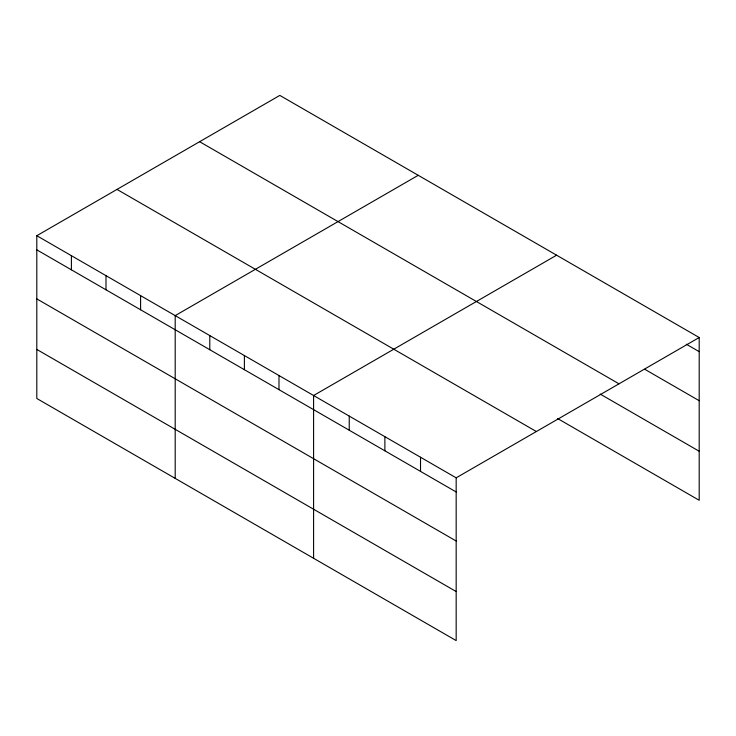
<?xml version="1.0" encoding="UTF-8"?>
<svg xmlns="http://www.w3.org/2000/svg" width="736" height="736" viewBox="0 0 736 736"><rect width="100%" height="100%" fill="white"/><g stroke="black" fill="none" stroke-linecap="round" stroke-linejoin="round"><path stroke-width="1.1" d="M456.173 541.015L456.173 477.83L36.8 235.713L36.8 398.48L456.173 640.596L456.173 541.015L36.8 298.89M557.603 418.536L699.2 500.287L699.2 337.52L279.827 95.404L36.8 235.713M418.223 175.306L175.196 315.615L175.196 478.372M556.609 255.199L313.591 395.508L313.591 558.274M456.173 477.83L699.2 337.52M686.329 344.227L699.2 351.652M644.736 369.26L699.2 400.706M199.631 141.708L619.004 383.824M600.18 394.073L699.2 451.242M116.996 189.41L536.369 431.535M36.8 249.844L456.173 491.97M36.8 349.425L456.173 591.551M420.523 457.249L420.523 471.39M384.882 436.669L384.882 450.809M349.232 416.088L349.232 430.229M278.99 375.535L278.99 389.666M244.389 355.562L244.389 369.693M209.788 335.588L209.788 349.72M140.594 295.633L140.594 309.764M105.993 275.66L105.993 289.791M71.401 255.686L71.401 269.818"/></g></svg>
